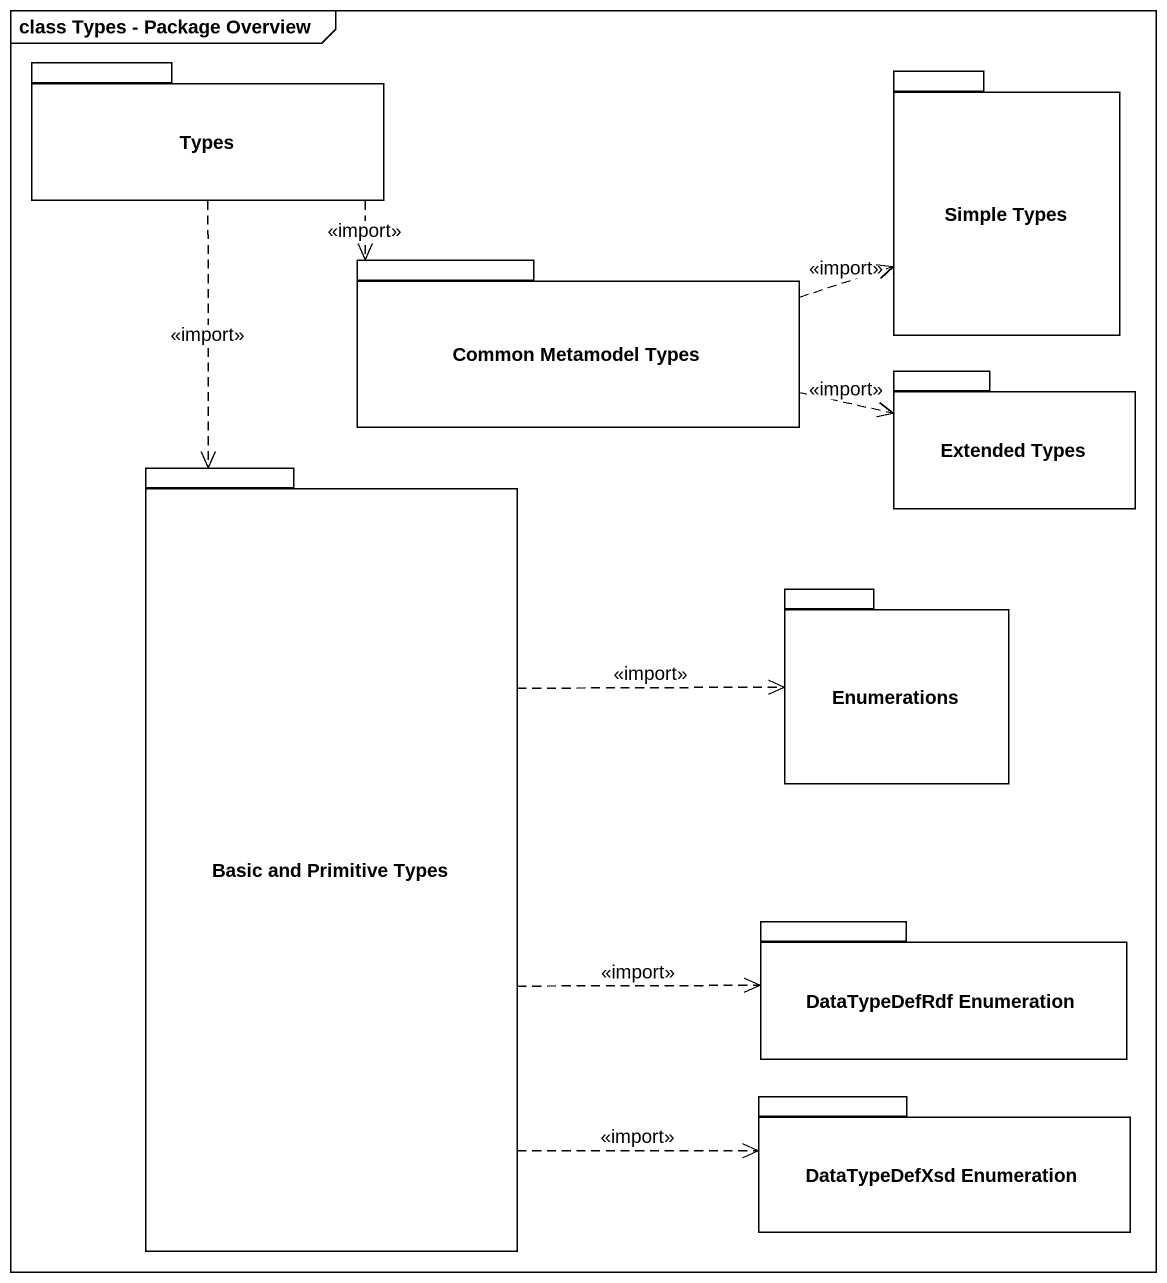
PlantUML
@startuml
mainframe class Types - Package Overview
package Types {
}
package "Simple Types" as Simple_Types {
}
package "Common Metamodel Types" as Common_Metamodel_Types {
}
package "Extended Types" as Extended_Types {
}
package "Basic and Primitive Types" as Basic_and_Primitive_Types {
}
package Enumerations {
}
package "DataTypeDefRdf Enumeration" as DataTypeDefRdf_Enumeration {
}
package "DataTypeDefXsd Enumeration" as DataTypeDefXsd_Enumeration {
}
Types .right.> Common_Metamodel_Types : <<import>>
Types ..> Basic_and_Primitive_Types : <<import>>
Common_Metamodel_Types .right.> Simple_Types : <<import>>
Common_Metamodel_Types .right.> Extended_Types : <<import>>
Basic_and_Primitive_Types .right.> Enumerations : <<import>>
Basic_and_Primitive_Types .right.> DataTypeDefRdf_Enumeration : <<import>>
Basic_and_Primitive_Types .right.> DataTypeDefXsd_Enumeration : <<import>>
@enduml
